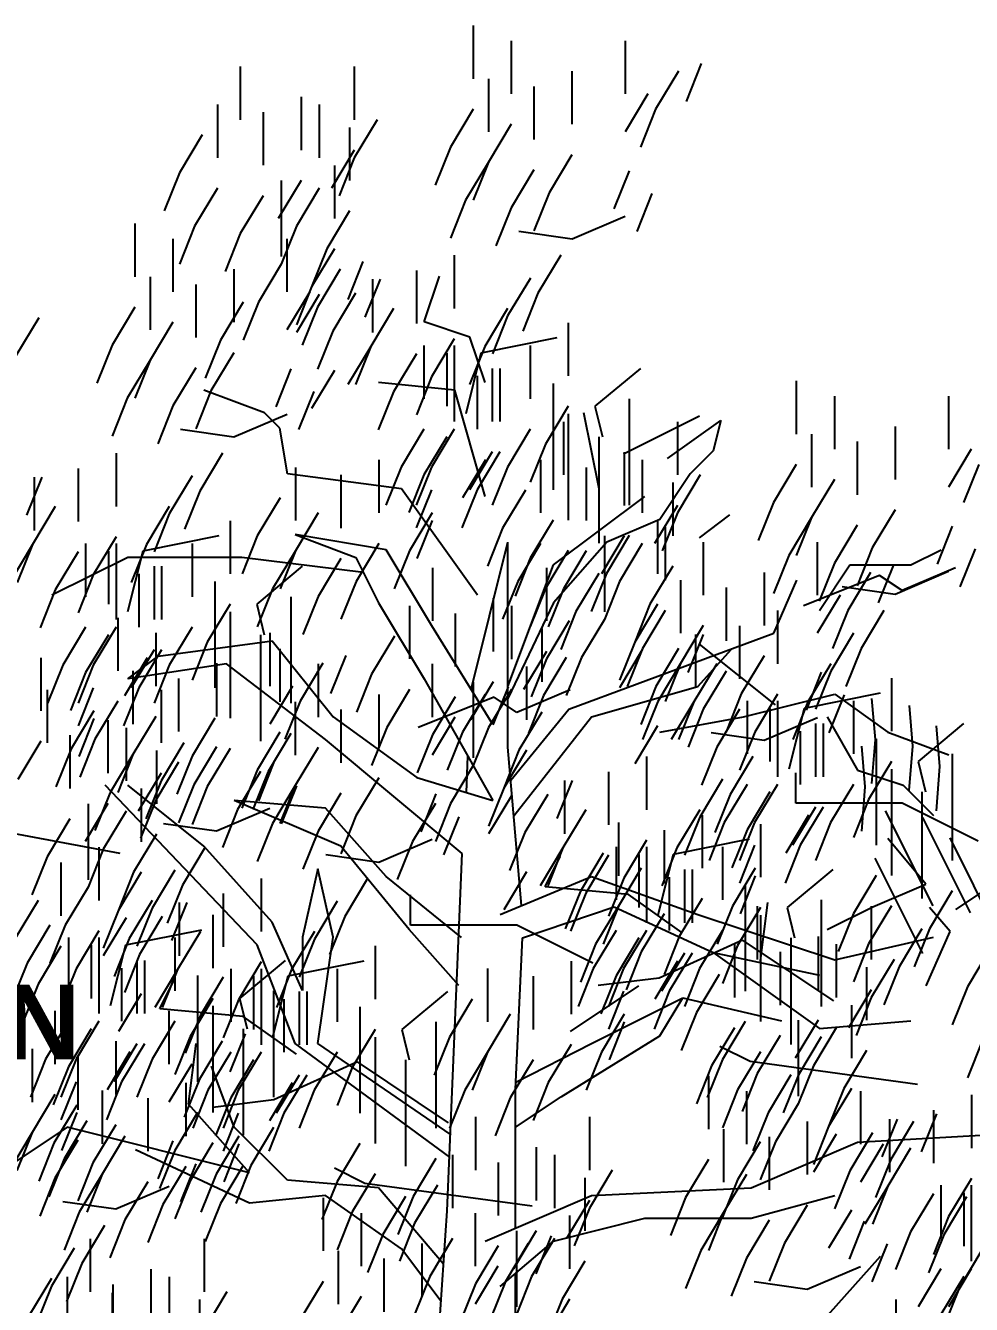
# Model space of a CAD drawing. Header units: metres. Extents: x 668617 to 675126, y 2286318 to 2293677.
# Drawn here: x 672146.291 to 672148.577, y 2287827.278 to 2287830.369 of the extents above; entities that cross this region are included whole.
import ezdxf

# ---------------------------------------------------------------- set-up
doc = ezdxf.new("R2010")
doc.units = ezdxf.units.M
doc.header["$MEASUREMENT"] = 0
doc.layers.add('DMTG_SECCIONES_VIALES', color=250, linetype='Continuous')
doc.styles.get("Standard").update_dxf_attribs({"font": 'arial.ttf'})

# ---------------------------------------------------------------- blocks, each defined once
blk = doc.blocks.new('a4')
at = {"color": 75}
for p, q in [((0.2744, 7.6196), (0.2744, 7.4911)), ((0.3662, 7.5829), (0.3662, 7.4543)), ((0.6418, 7.5829), (0.6418, 7.4543)), ((-0.2887, 7.5206), (-0.2887, 7.3921)), ((-0.0131, 7.5206), (-0.0131, 7.3921)), ((0.8255, 7.5278), (0.7888, 7.436)), ((0.3111, 7.4911), (0.3111, 7.3625)), ((0.5132, 7.5094), (0.5132, 7.3809)), ((0.7704, 7.5094), (0.7153, 7.4176)), ((0.4213, 7.4727), (0.4213, 7.3442)), ((0.6969, 7.4543), (0.6418, 7.3625)), ((-0.3439, 7.4288), (-0.3439, 7.3003)), ((-0.1417, 7.4472), (-0.1417, 7.3186)), ((-0.0978, 7.4287), (-0.0978, 7.3001)), ((-0.2336, 7.4104), (-0.2336, 7.2819)), ((0.042, 7.3921), (-0.0131, 7.3003)), ((0.2744, 7.4176), (0.2192, 7.3258)), ((0.7153, 7.4176), (0.6786, 7.3258)), ((-0.0243, 7.3736), (-0.0243, 7.2451)), ((0.3662, 7.3809), (0.3111, 7.2891)), ((-0.3806, 7.3554), (-0.4357, 7.2635)), ((0.2192, 7.3258), (0.1825, 7.234)), ((-0.0131, 7.3186), (-0.0683, 7.2268)), ((-0.0131, 7.3003), (-0.0499, 7.2085)), ((0.5132, 7.3074), (0.4581, 7.2156)), ((-0.4357, 7.2635), (-0.4725, 7.1717)), ((-0.0611, 7.2818), (-0.0611, 7.1533)), ((0.3111, 7.2891), (0.256, 7.1973)), ((0.3111, 7.2891), (0.2744, 7.1973)), ((0.4213, 7.2707), (0.3662, 7.1789)), ((0.6513, 7.2686), (0.6145, 7.1768)), ((-0.1417, 7.2452), (-0.1969, 7.1534)), ((-0.1897, 7.2451), (-0.1897, 7.1165)), ((-0.3439, 7.2268), (-0.399, 7.135)), ((-0.2336, 7.2085), (-0.2887, 7.1167)), ((-0.0978, 7.2267), (-0.1529, 7.1349)), ((0.4581, 7.2156), (0.4213, 7.1238)), ((0.7064, 7.2135), (0.6697, 7.1217)), ((-0.1897, 7.19), (-0.1897, 7.0615)), ((-0.0243, 7.1716), (-0.0794, 7.0798)), ((0.256, 7.1973), (0.2192, 7.1055)), ((0.3662, 7.1789), (0.3295, 7.0871)), ((-0.5432, 7.1411), (-0.5432, 7.0126)), ((0.6421, 7.1584), (0.5135, 7.1033)), ((-0.399, 7.135), (-0.4357, 7.0432)), ((-0.2887, 7.1167), (-0.3255, 7.0249)), ((-0.1529, 7.1349), (-0.1897, 7.0431)), ((0.5135, 7.1033), (0.3849, 7.1217)), ((-0.4513, 7.1044), (-0.4513, 6.9758)), ((-0.1757, 7.1044), (-0.1757, 6.9758)), ((-0.0794, 7.0798), (-0.1162, 6.988)), ((-0.0611, 7.0798), (-0.1162, 6.988)), ((0.008, 7.0493), (-0.0287, 6.9575)), ((0.2288, 7.0645), (0.2288, 6.936)), ((0.4861, 7.0645), (0.4309, 6.9727)), ((-0.3043, 7.0309), (-0.3043, 6.9024)), ((-0.1897, 7.0431), (-0.2448, 6.9513)), ((-0.0471, 7.0309), (-0.1022, 6.9391)), ((0.137, 7.0278), (0.137, 6.8993)), ((-0.5064, 7.0126), (-0.5064, 6.884)), ((-0.3962, 6.9942), (-0.3962, 6.8657)), ((-0.1162, 6.988), (-0.1529, 6.8962)), ((0.0492, 7.0064), (0.0124, 6.9146)), ((0.0308, 7.0064), (0.0308, 6.8778)), ((0.1562, 6.9036), (0.1929, 7.0138)), ((0.4126, 7.0095), (0.3574, 6.9177)), ((-0.1206, 6.9758), (-0.1757, 6.884)), ((-0.0978, 6.9696), (-0.1529, 6.8778)), ((-0.01, 6.9727), (-0.0651, 6.8809)), ((0.4309, 6.9727), (0.3942, 6.8809)), ((-0.5432, 6.9391), (-0.5983, 6.8473)), ((-0.2815, 6.9513), (-0.3366, 6.8595)), ((-0.2448, 6.9513), (-0.2815, 6.8595)), ((-0.1022, 6.9391), (-0.139, 6.8473)), ((0.0819, 6.936), (0.0267, 6.8442)), ((0.3574, 6.936), (0.3023, 6.8442)), ((-0.7756, 6.9136), (-0.8307, 6.8218)), ((-0.4513, 6.9024), (-0.5064, 6.8106)), ((0.2664, 6.8669), (0.1562, 6.9036)), ((0.3574, 6.9177), (0.3207, 6.8259)), ((0.5043, 6.9014), (0.5043, 6.7729)), ((-0.0651, 6.8809), (-0.1019, 6.7891)), ((0.2288, 6.8626), (0.1737, 6.7708)), ((0.3032, 6.7567), (0.2664, 6.8669)), ((0.4767, 6.8647), (0.293, 6.8279)), ((-0.5983, 6.8473), (-0.6351, 6.7555)), ((-0.3366, 6.8595), (-0.3734, 6.7677)), ((0.0267, 6.8442), (-0.0284, 6.7524)), ((0.0267, 6.8442), (-0.01, 6.7524)), ((0.1552, 6.8463), (0.1552, 6.7178)), ((0.2287, 6.8463), (0.2287, 6.7178)), ((0.3023, 6.8442), (0.2656, 6.7524)), ((0.4124, 6.8463), (0.4124, 6.7178)), ((-0.5064, 6.8106), (-0.5616, 6.7188)), ((-0.5064, 6.8106), (-0.5432, 6.7188)), ((-0.3043, 6.829), (-0.3595, 6.7371)), ((0.137, 6.8259), (0.0819, 6.7341)), ((0.2103, 6.8279), (0.2103, 6.6994)), ((0.293, 6.8279), (0.2563, 6.6811)), ((-0.3962, 6.7922), (-0.4513, 6.7004)), ((-0.1663, 6.7901), (-0.203, 6.6983)), ((-0.0611, 6.786), (-0.1162, 6.6942)), ((0.1737, 6.7708), (0.137, 6.679)), ((0.2287, 6.7912), (0.2287, 6.6627)), ((0.2838, 6.7729), (0.2838, 6.6443)), ((0.3206, 6.7912), (0.3206, 6.6627)), ((0.3389, 6.7912), (0.3389, 6.6627)), ((0.6788, 6.7912), (0.5686, 6.6994)), ((-0.2297, 6.6833), (-0.3766, 6.7384)), ((0.2297, 6.7384), (0.0459, 6.7567)), ((0.3032, 6.4813), (0.2297, 6.7384)), ((0.4675, 6.7545), (0.4675, 6.4974)), ((1.0554, 6.761), (1.0554, 6.6325)), ((-0.5616, 6.7188), (-0.5983, 6.627)), ((-0.3595, 6.7371), (-0.3962, 6.6453)), ((-0.1111, 6.735), (-0.1479, 6.6432)), ((0.0819, 6.7341), (0.0451, 6.6423)), ((0.6513, 6.7178), (0.6513, 6.4607)), ((1.1473, 6.7243), (1.1473, 6.5957)), ((1.4229, 6.7243), (1.4229, 6.5957)), ((-0.4513, 6.7004), (-0.4881, 6.6086)), ((-0.1755, 6.6799), (-0.3041, 6.6249)), ((-0.1929, 6.6466), (-0.2297, 6.6833)), ((0.5043, 6.6994), (0.4492, 6.6076)), ((0.5043, 6.6811), (0.5043, 6.424)), ((0.5787, 6.4997), (0.542, 6.6833)), ((0.5686, 6.6994), (0.587, 6.626)), ((-0.1745, 6.5364), (-0.1929, 6.6466)), ((0.4923, 6.662), (0.4923, 6.5335)), ((0.8212, 6.6756), (0.6374, 6.5838)), ((0.7441, 6.5731), (0.8727, 6.6649)), ((0.7679, 6.662), (0.7679, 6.5335)), ((0.8727, 6.6649), (0.8543, 6.5915)), ((1.2943, 6.6508), (1.2943, 6.5223)), ((-0.3041, 6.6249), (-0.4327, 6.6432)), ((0.1552, 6.6443), (0.1001, 6.5525)), ((0.2103, 6.626), (0.1552, 6.5342)), ((0.2287, 6.6443), (0.1736, 6.5525)), ((0.4124, 6.6443), (0.3573, 6.5525)), ((0.5778, 6.626), (0.5778, 6.3689)), ((1.0921, 6.6325), (1.0921, 6.5039)), ((1.2024, 6.6141), (1.2024, 6.4856)), ((-0.5887, 6.5861), (-0.5887, 6.4575)), ((-0.3315, 6.5861), (-0.3866, 6.4943)), ((0.3206, 6.5892), (0.2654, 6.4974)), ((0.3389, 6.5892), (0.2838, 6.4974)), ((0.4492, 6.6076), (0.4124, 6.5158)), ((0.6393, 6.5886), (0.6393, 6.46)), ((0.8543, 6.5915), (0.7992, 6.5364)), ((1.478, 6.5957), (1.4229, 6.5039)), ((0.0466, 6.5702), (0.0466, 6.4417)), ((0.1001, 6.5525), (0.0633, 6.4607)), ((0.1736, 6.5525), (0.1368, 6.4607)), ((0.3038, 6.5702), (0.2487, 6.4784)), ((0.3573, 6.5525), (0.3206, 6.4607)), ((0.4372, 6.5702), (0.4372, 6.4417)), ((0.6832, 6.5701), (0.6832, 6.4416)), ((1.0554, 6.559), (1.0003, 6.4672)), ((1.4964, 6.559), (1.4596, 6.4672)), ((-0.7684, 6.5279), (-0.8051, 6.4361)), ((-0.7867, 6.5279), (-0.7867, 6.3994)), ((-0.6806, 6.5493), (-0.6806, 6.4208)), ((-0.405, 6.531), (-0.4601, 6.4392)), ((0.1011, 6.4997), (-0.1745, 6.5364)), ((-0.1555, 6.5518), (-0.1555, 6.4233)), ((-0.0453, 6.5335), (-0.0453, 6.405)), ((0.1552, 6.5342), (0.1185, 6.4424)), ((0.5474, 6.5518), (0.5474, 6.4233)), ((0.7992, 6.5364), (0.7257, 6.4262)), ((0.823, 6.5335), (0.7679, 6.4417)), ((1.1473, 6.5223), (1.0921, 6.4305)), ((-0.3866, 6.4943), (-0.4233, 6.4024)), ((0.2848, 6.2426), (0.1011, 6.4997)), ((0.1736, 6.4974), (0.1368, 6.4056)), ((0.2838, 6.4974), (0.2471, 6.4056)), ((0.4005, 6.4968), (0.3453, 6.405)), ((0.7567, 6.515), (0.7567, 6.3865)), ((-0.1923, 6.4784), (-0.2474, 6.3866)), ((0.4685, 6.3161), (0.689, 6.4813)), ((0.7679, 6.46), (0.7128, 6.3682)), ((1.0003, 6.4672), (0.9635, 6.3754)), ((-0.7357, 6.4575), (-0.7908, 6.3657)), ((-0.4601, 6.4575), (-0.5152, 6.3657)), ((-0.4601, 6.4392), (-0.4968, 6.3474)), ((-0.1004, 6.4417), (-0.1555, 6.3499)), ((0.1752, 6.4417), (0.1201, 6.3499)), ((0.7679, 6.4417), (0.7312, 6.3499)), ((0.8212, 6.3818), (0.8946, 6.4369)), ((1.0921, 6.4305), (1.037, 6.3387)), ((1.0921, 6.4305), (1.0554, 6.3387)), ((1.2943, 6.4489), (1.2391, 6.3571)), ((-0.3132, 6.4229), (-0.3132, 6.2944)), ((0.1752, 6.4233), (0.1385, 6.3315)), ((0.3453, 6.405), (0.3086, 6.3132)), ((0.4675, 6.424), (0.4124, 6.3322)), ((0.7257, 6.4262), (0.5971, 6.3712)), ((0.72, 6.4232), (0.72, 6.2947)), ((0.7388, 6.4081), (0.7388, 6.2796)), ((1.2024, 6.4121), (1.1473, 6.3203)), ((1.4323, 6.41), (1.3956, 6.3182)), ((-0.6623, 6.3678), (-0.6623, 6.2393)), ((-0.5887, 6.3841), (-0.6438, 6.2923)), ((-0.5888, 6.3678), (-0.5888, 6.2393)), ((-0.3408, 6.3862), (-0.5245, 6.3494)), ((-0.4051, 6.3678), (-0.4051, 6.2393)), ((-0.2474, 6.3866), (-0.2841, 6.2948)), ((0.0466, 6.3682), (-0.0085, 6.2764)), ((0.2693, 6.0154), (0.3583, 6.3712)), ((0.3583, 5.8754), (0.3583, 6.3712)), ((0.4372, 6.3682), (0.3821, 6.2764)), ((0.5971, 6.3712), (0.4685, 6.2243)), ((0.6393, 6.3866), (0.5842, 6.2948)), ((0.5914, 6.3865), (0.5914, 6.258)), ((0.6513, 6.3873), (0.5962, 6.2955)), ((0.6832, 6.3681), (0.6281, 6.2763)), ((0.8306, 6.3714), (0.8306, 6.2428)), ((1.1062, 6.3714), (1.1062, 6.2428)), ((-0.7908, 6.3657), (-0.8459, 6.2739)), ((-0.7908, 6.3657), (-0.8276, 6.2739)), ((-0.6806, 6.3474), (-0.7357, 6.2556)), ((-0.6072, 6.3494), (-0.6072, 6.2209)), ((-0.5245, 6.3494), (-0.5613, 6.2026)), ((-0.5152, 6.3657), (-0.552, 6.2739)), ((-0.1555, 6.3499), (-0.2106, 6.2581)), ((-0.1555, 6.3499), (-0.1923, 6.2581)), ((0.1201, 6.3499), (0.0833, 6.2581)), ((0.5043, 6.3506), (0.4492, 6.2588)), ((0.5474, 6.3499), (0.4923, 6.2581)), ((1.037, 6.3387), (1.0003, 6.2469)), ((1.2391, 6.3571), (1.2024, 6.2653)), ((1.332, 6.3161), (1.4055, 6.3528)), ((1.4874, 6.3549), (1.4507, 6.2631)), ((-0.5604, 6.3344), (-0.7441, 6.2426)), ((-0.5888, 6.3127), (-0.5888, 6.1842)), ((-0.2848, 6.3344), (-0.5604, 6.3344)), ((-0.497, 6.3127), (-0.497, 6.1842)), ((-0.4786, 6.3127), (-0.4786, 6.1842)), ((0.0092, 6.2977), (-0.2848, 6.3344)), ((-0.1387, 6.3127), (-0.2489, 6.2209)), ((-0.0453, 6.3315), (-0.1004, 6.2397)), ((0.1757, 6.3091), (0.1757, 6.1806)), ((0.3583, 6.0223), (0.4685, 6.3161)), ((0.4124, 6.3322), (0.3757, 6.2404)), ((0.4513, 6.3091), (0.4513, 6.1806)), ((0.5914, 6.3314), (0.5914, 6.2029)), ((0.7567, 6.313), (0.7016, 6.2212)), ((1.1473, 6.3203), (1.1105, 6.2285)), ((1.1116, 6.2059), (1.1851, 6.3161)), ((1.1851, 6.3161), (1.332, 6.3161)), ((1.29, 6.3163), (1.2532, 6.2245)), ((1.4402, 6.3092), (1.3116, 6.2541)), ((-0.6438, 6.2923), (-0.6806, 6.2005)), ((-0.5337, 6.2944), (-0.5337, 6.1658)), ((-0.35, 6.276), (-0.35, 6.019)), ((-0.0085, 6.2764), (-0.0453, 6.1846)), ((0.3821, 6.2764), (0.3453, 6.1846)), ((0.5778, 6.2955), (0.5227, 6.2037)), ((0.5962, 6.2955), (0.5594, 6.2037)), ((0.6281, 6.2763), (0.5914, 6.1845)), ((0.7755, 6.2796), (0.7755, 6.151)), ((0.9776, 6.2979), (0.9776, 6.1694)), ((1.0013, 6.1508), (1.0564, 6.2794)), ((1.2565, 6.2909), (1.0727, 6.2174)), ((1.2348, 6.2979), (1.1797, 6.2061)), ((1.3116, 6.2541), (1.2565, 6.2909)), ((1.4231, 6.2998), (1.2945, 6.2448)), ((-0.7357, 6.2556), (-0.7724, 6.1638)), ((-0.2106, 6.2581), (-0.2474, 6.1663)), ((0.4492, 6.2588), (0.4124, 6.167)), ((0.4923, 6.2581), (0.4556, 6.1663)), ((0.8857, 6.2612), (0.8857, 6.1327)), ((1.2945, 6.2448), (1.1659, 6.2631)), ((-0.3132, 6.2209), (-0.3684, 6.1291)), ((-0.2489, 6.2209), (-0.2306, 6.1475)), ((-0.1663, 6.2393), (-0.1663, 5.9822)), ((-0.1004, 6.2397), (-0.1371, 6.1479)), ((0.1206, 6.2173), (0.1206, 6.0888)), ((0.3227, 6.2357), (0.3227, 6.1071)), ((0.4685, 6.2243), (0.3583, 5.9929)), ((0.3666, 6.2172), (0.3666, 6.0887)), ((0.7016, 6.2212), (0.6649, 6.1294)), ((0.72, 6.2212), (0.6649, 6.1294)), ((1.1613, 6.2428), (1.1062, 6.151)), ((-0.5848, 6.1886), (-0.5848, 6.0601)), ((-0.3132, 6.2026), (-0.3132, 5.9455)), ((0.2308, 6.1989), (0.2308, 6.0704)), ((0.5227, 6.2037), (0.4859, 6.1119)), ((0.5914, 6.1845), (0.5363, 6.0927)), ((0.7388, 6.2061), (0.6836, 6.1143)), ((1.0099, 6.206), (1.0099, 6.0774)), ((1.1797, 6.2061), (1.143, 6.1143)), ((1.2671, 6.206), (1.212, 6.1142)), ((-0.6623, 6.1658), (-0.7175, 6.074)), ((-0.5888, 6.1658), (-0.644, 6.074)), ((-0.4929, 6.1519), (-0.4929, 6.0234)), ((-0.4051, 6.1658), (-0.4602, 6.074)), ((-0.2173, 6.1519), (-0.2173, 6.0234)), ((0.4401, 6.1621), (0.4401, 6.0336)), ((0.5064, 6.1806), (0.4513, 6.0888)), ((0.8306, 6.1694), (0.7755, 6.0776)), ((0.918, 6.1692), (0.918, 6.0407)), ((1.1936, 6.1509), (1.1385, 6.0591)), ((-0.6072, 6.1475), (-0.6623, 6.0557)), ((-0.3684, 6.1291), (-0.4051, 6.0373)), ((-0.2398, 6.1475), (-0.2398, 5.8904)), ((0.0838, 6.1439), (0.0287, 6.0521)), ((0.6649, 6.1294), (0.6281, 6.0376)), ((0.8302, 6.1478), (0.7935, 6.056)), ((1.0049, 5.9779), (0.8212, 6.1248)), ((-0.7709, 6.0917), (-0.7709, 5.9632)), ((-0.5137, 6.0917), (-0.5688, 5.9999)), ((-0.5604, 6.0407), (-0.4869, 6.0958)), ((-0.497, 6.1108), (-0.5521, 6.019)), ((-0.4786, 6.1108), (-0.5337, 6.019)), ((-0.1926, 6.1135), (-0.1926, 5.9849)), ((-0.0336, 6.0968), (-0.0704, 6.005)), ((0.4513, 6.1071), (0.3962, 6.0153)), ((0.4513, 6.0888), (0.4145, 5.997)), ((0.4995, 6.0927), (0.4444, 6.0009)), ((0.5363, 6.0927), (0.4995, 6.0009)), ((0.6832, 6.1111), (0.6281, 6.0193)), ((0.6836, 6.1143), (0.6469, 6.0225)), ((0.771, 6.1142), (0.7159, 6.0224)), ((0.9776, 6.096), (0.9225, 6.0042)), ((1.212, 6.1142), (1.1752, 6.0224)), ((-0.7175, 6.074), (-0.7542, 5.9822)), ((-0.644, 6.074), (-0.6807, 5.9822)), ((-0.5481, 6.0601), (-0.5481, 5.9316)), ((-0.4602, 6.074), (-0.497, 5.9822)), ((-0.346, 6.0784), (-0.346, 5.9499)), ((-0.0887, 6.0784), (-0.1439, 5.9866)), ((-0.1007, 6.0767), (-0.1007, 5.9482)), ((0.1749, 6.0767), (0.1749, 5.9482)), ((0.4034, 6.0703), (0.4034, 5.9418)), ((0.7755, 6.0776), (0.7204, 5.9858)), ((0.7755, 6.0776), (0.7388, 5.9858)), ((0.8629, 6.0774), (0.8078, 5.9856)), ((0.8857, 6.0592), (0.8306, 5.9674)), ((1.1385, 6.0774), (1.0834, 5.9856)), ((1.1385, 6.0591), (1.1018, 5.9673)), ((-0.6623, 6.0557), (-0.6991, 5.9639)), ((-0.4378, 6.0417), (-0.4378, 5.9132)), ((0.0287, 6.0521), (-0.008, 5.9603)), ((0.3227, 6.0337), (0.2675, 5.9419)), ((0.2747, 6.0336), (0.2747, 5.905)), ((1.1157, 6.0571), (1.0789, 5.9653)), ((1.2853, 6.0428), (1.2853, 5.9143)), ((-0.7557, 6.0145), (-0.7557, 5.886)), ((-0.644, 6.019), (-0.6807, 5.9272)), ((-0.5337, 6.019), (-0.5705, 5.9272)), ((-0.4801, 6.0145), (-0.4801, 5.886)), ((-0.1622, 6.0234), (-0.2173, 5.9316)), ((0.0462, 6.0033), (0.0462, 5.8748)), ((0.1206, 6.0153), (0.0654, 5.9235)), ((0.3251, 5.9962), (0.1414, 5.9228)), ((0.2308, 5.997), (0.1757, 5.9052)), ((0.3035, 6.0033), (0.2483, 5.9115)), ((0.3666, 6.0152), (0.3115, 5.9234)), ((0.3586, 6.0217), (0.3218, 5.9299)), ((0.3802, 5.9595), (0.3251, 5.9962)), ((0.5088, 6.0146), (0.3802, 5.9595)), ((0.4444, 6.0009), (0.4077, 5.9091)), ((0.7159, 6.0224), (0.6792, 5.9306)), ((0.9225, 6.0042), (0.8857, 5.9124)), ((0.9278, 5.9489), (1.1483, 6.0039)), ((1.0099, 6.004), (0.9548, 5.9122)), ((1.2578, 6.0061), (1.0741, 5.9694)), ((1.1708, 6.002), (1.1341, 5.9102)), ((1.1483, 6.0039), (1.2769, 5.9121)), ((-0.5848, 5.9866), (-0.6399, 5.8948)), ((-0.1439, 5.9866), (-0.1806, 5.8948)), ((-0.1559, 5.9849), (-0.1559, 5.8564)), ((-0.0456, 5.9666), (-0.0456, 5.8381)), ((0.2747, 5.9785), (0.2747, 5.85)), ((0.7204, 5.9858), (0.6836, 5.894)), ((0.8078, 5.9856), (0.7527, 5.8938)), ((0.8078, 5.9856), (0.771, 5.8938)), ((0.8306, 5.9674), (0.7939, 5.8756)), ((0.918, 5.9673), (0.8629, 5.8755)), ((0.9363, 5.9877), (0.9363, 5.8592)), ((0.9914, 5.9694), (0.9914, 5.8408)), ((1.0098, 5.9877), (1.0098, 5.8592)), ((1.0741, 5.9694), (1.0373, 5.8225)), ((1.0834, 5.9856), (1.0466, 5.8938)), ((1.1935, 5.9877), (1.1935, 5.8592)), ((1.2464, 5.8945), (1.2382, 5.993)), ((1.3367, 5.878), (1.3286, 5.9766)), ((-0.6423, 5.9632), (-0.6975, 5.8714)), ((-0.6423, 5.9448), (-0.6791, 5.853)), ((-0.6087, 5.941), (-0.6087, 5.8125)), ((-0.4929, 5.9499), (-0.5481, 5.8581)), ((-0.35, 5.9455), (-0.4051, 5.8537)), ((0.23, 5.9482), (0.1749, 5.8564)), ((0.4401, 5.9601), (0.385, 5.8683)), ((0.7257, 5.9121), (0.9278, 5.9489)), ((1.1065, 5.9469), (0.9779, 5.8919)), ((1.1299, 5.9489), (1.2034, 5.8203)), ((-0.7006, 5.9043), (-0.7006, 5.7758)), ((-0.5648, 5.9226), (-0.5648, 5.794)), ((-0.1926, 5.9115), (-0.2477, 5.8197)), ((-0.1663, 5.9088), (-0.2214, 5.817)), ((0.0654, 5.9235), (0.0287, 5.8317)), ((0.1757, 5.9052), (0.1389, 5.8134)), ((0.2483, 5.9115), (0.2116, 5.8197)), ((0.3115, 5.9234), (0.2747, 5.8316)), ((0.72, 5.9275), (0.6649, 5.8357)), ((0.9779, 5.8919), (0.8493, 5.9102)), ((0.9548, 5.9122), (0.918, 5.8204)), ((1.0098, 5.9326), (1.0098, 5.8041)), ((1.0649, 5.9143), (1.0649, 5.7857)), ((1.1016, 5.9326), (1.1016, 5.8041)), ((1.12, 5.9326), (1.12, 5.8041)), ((1.2769, 5.9121), (1.4239, 5.8571)), ((1.4599, 5.9326), (1.3497, 5.8408)), ((1.4024, 5.8288), (1.3943, 5.9273)), ((-0.7709, 5.8898), (-0.8261, 5.7979)), ((-0.6399, 5.8948), (-0.6767, 5.803)), ((-0.425, 5.886), (-0.4801, 5.7942)), ((-0.346, 5.8765), (-0.4011, 5.7847)), ((-0.1007, 5.8748), (-0.1559, 5.783)), ((0.8629, 5.8755), (0.8262, 5.7837)), ((1.2217, 5.7795), (1.2135, 5.878)), ((1.2381, 5.7877), (1.2464, 5.8945)), ((1.2486, 5.8959), (1.2486, 5.6389)), ((1.3285, 5.7713), (1.3367, 5.878)), ((-0.6975, 5.8714), (-0.7342, 5.7796)), ((-0.5481, 5.8581), (-0.6032, 5.7663)), ((-0.5481, 5.8581), (-0.5848, 5.7663)), ((-0.4913, 5.8675), (-0.4913, 5.7389)), ((-0.4051, 5.8537), (-0.4419, 5.7619)), ((-0.3132, 5.8721), (-0.3684, 5.7803)), ((0.2585, 5.7658), (0.2614, 5.8537)), ((0.385, 5.8683), (0.3482, 5.7765)), ((0.4034, 5.8683), (0.3482, 5.7765)), ((0.6933, 5.8531), (0.6933, 5.7245)), ((0.9505, 5.8531), (0.8954, 5.7613)), ((1.4323, 5.8592), (1.4323, 5.6021)), ((-0.4801, 5.8125), (-0.5352, 5.7207)), ((-0.4378, 5.8397), (-0.4929, 5.7479)), ((-0.2398, 5.817), (-0.2949, 5.7252)), ((-0.2477, 5.8197), (-0.2845, 5.7279)), ((-0.2214, 5.817), (-0.2581, 5.7252)), ((-0.2079, 5.8376), (-0.2446, 5.7458)), ((0.2747, 5.8316), (0.2196, 5.7398)), ((0.6014, 5.8163), (0.6014, 5.6878)), ((1.0544, 5.74), (1.0544, 5.8135)), ((1.2034, 5.8203), (1.3137, 5.7836)), ((1.2853, 5.8408), (1.2302, 5.749)), ((1.2853, 5.8225), (1.2853, 5.5654)), ((1.3497, 5.8408), (1.368, 5.7674)), ((1.3942, 5.722), (1.4024, 5.8288)), ((-0.4801, 5.7942), (-0.5168, 5.7024)), ((-0.4011, 5.7847), (-0.4378, 5.6929)), ((-0.3684, 5.7803), (-0.4051, 5.6885)), ((-0.1559, 5.783), (-0.211, 5.6912)), ((-0.1559, 5.783), (-0.1926, 5.6912)), ((-0.1528, 5.7825), (-0.1895, 5.6907)), ((0.0462, 5.8013), (-0.0089, 5.7095)), ((0.5136, 5.7949), (0.4768, 5.7031)), ((0.4952, 5.7949), (0.4952, 5.6664)), ((0.877, 5.798), (0.8219, 5.7062)), ((0.9363, 5.7857), (0.8811, 5.6939)), ((1.0098, 5.7857), (0.9546, 5.6939)), ((1.1935, 5.7857), (1.1384, 5.6939)), ((1.3137, 5.7836), (1.3872, 5.7102)), ((-0.6032, 5.7663), (-0.6399, 5.6745)), ((-0.528, 5.7757), (-0.528, 5.6471)), ((-0.0456, 5.7646), (-0.1007, 5.6728)), ((0.1843, 5.7625), (0.1476, 5.6707)), ((0.3482, 5.7765), (0.3115, 5.6847)), ((0.3666, 5.7582), (0.3115, 5.6664)), ((0.4544, 5.7613), (0.3993, 5.6695)), ((0.8954, 5.7613), (0.8586, 5.6695)), ((0.9914, 5.7674), (0.9363, 5.6756)), ((1.2302, 5.749), (1.1935, 5.6572)), ((1.2134, 5.6727), (1.2217, 5.7795)), ((1.3588, 5.7674), (1.3588, 5.5103)), ((-0.6087, 5.7391), (-0.6638, 5.6473)), ((-0.6566, 5.7389), (-0.6566, 5.6104)), ((-0.5648, 5.7206), (-0.6199, 5.6288)), ((-0.4929, 5.7479), (-0.5297, 5.6561)), ((-0.2171, 5.7275), (-0.3457, 5.6724)), ((-0.2949, 5.7252), (-0.3316, 5.6334)), ((-0.0827, 5.7285), (-0.3032, 5.7469)), ((-0.0459, 5.6367), (-0.3032, 5.7469)), ((0.0643, 5.5633), (-0.0827, 5.7285)), ((0.1829, 5.7398), (0.1278, 5.648)), ((0.2196, 5.7398), (0.1829, 5.648)), ((0.5463, 5.7245), (0.4911, 5.6327)), ((0.8219, 5.7245), (0.7667, 5.6327)), ((1.1016, 5.7307), (1.0465, 5.6389)), ((1.3116, 5.74), (1.0544, 5.74)), ((1.12, 5.7307), (1.0649, 5.6389)), ((1.3858, 5.4921), (1.2709, 5.722)), ((1.4953, 5.6482), (1.3116, 5.74)), ((-0.7006, 5.7024), (-0.7557, 5.6106)), ((-0.3457, 5.6724), (-0.4743, 5.6907)), ((-0.211, 5.6912), (-0.2477, 5.5994)), ((-0.0089, 5.7095), (-0.0456, 5.6177)), ((0.2394, 5.7074), (0.2027, 5.6156)), ((0.6255, 5.6933), (0.6255, 5.5647)), ((0.8219, 5.7062), (0.7851, 5.6144)), ((0.8276, 5.7116), (0.8276, 5.5831)), ((0.8811, 5.6939), (0.8444, 5.6021)), ((0.9546, 5.6939), (0.9179, 5.6021)), ((0.9687, 5.6899), (0.9687, 5.5614)), ((1.0849, 5.7116), (1.0297, 5.6198)), ((1.1384, 5.6939), (1.1016, 5.6021)), ((1.4762, 5.4756), (1.3613, 5.7056)), ((-0.5787, 5.6184), (-0.8727, 5.6735)), ((-0.6566, 5.6839), (-0.6566, 5.5553)), ((-0.4913, 5.6655), (-0.5464, 5.5737)), ((-0.1007, 5.6728), (-0.1375, 5.581)), ((0.3993, 5.6695), (0.3625, 5.5777)), ((0.7358, 5.6749), (0.7358, 5.5464)), ((0.9363, 5.6756), (0.8995, 5.5838)), ((1.5419, 5.4264), (1.427, 5.6563)), ((-0.6199, 5.6288), (-0.6566, 5.537)), ((-0.6303, 5.6336), (-0.6303, 5.505)), ((-0.3731, 5.6336), (-0.4282, 5.5418)), ((0.1194, 5.4348), (-0.0459, 5.6367)), ((0.1751, 5.6523), (0.0465, 5.5972)), ((0.1278, 5.648), (0.091, 5.5562)), ((0.4911, 5.6327), (0.436, 5.5409)), ((0.4911, 5.6327), (0.4544, 5.5409)), ((0.6196, 5.6348), (0.6196, 5.5063)), ((0.6933, 5.6511), (0.6381, 5.5593)), ((0.6931, 5.6348), (0.6931, 5.5063)), ((0.7667, 5.6327), (0.73, 5.5409)), ((0.9411, 5.6532), (0.7574, 5.6165)), ((0.8768, 5.6348), (0.8768, 5.5063)), ((0.9546, 5.6389), (0.9179, 5.5471)), ((1.0649, 5.6389), (1.0281, 5.5471)), ((1.3688, 5.5449), (1.2769, 5.6551)), ((-0.7557, 5.6106), (-0.7924, 5.5187)), ((-0.7222, 5.5969), (-0.7222, 5.4683)), ((0.0465, 5.5972), (-0.0821, 5.6156)), ((0.448, 5.5381), (0.4848, 5.6115)), ((0.5888, 5.6198), (0.5337, 5.528)), ((0.6014, 5.6144), (0.5463, 5.5226)), ((0.6747, 5.6165), (0.6747, 5.4879)), ((0.7574, 5.6165), (0.7207, 5.4696)), ((1.3611, 5.3771), (1.2462, 5.607)), ((-0.5464, 5.5737), (-0.5831, 5.4819)), ((-0.528, 5.5737), (-0.5831, 5.4819)), ((-0.4466, 5.5785), (-0.5017, 5.4867)), ((0.2461, 5.4155), (0.0643, 5.5633)), ((0.4034, 5.5746), (0.3482, 5.4828)), ((0.6807, 5.5831), (0.6255, 5.4913)), ((0.6931, 5.5797), (0.6931, 5.4512)), ((0.785, 5.5797), (0.785, 5.4512)), ((0.8034, 5.5797), (0.8034, 5.4512)), ((0.9563, 5.5831), (0.9011, 5.4913)), ((0.9563, 5.5647), (0.9195, 5.4729)), ((1.1433, 5.5797), (1.033, 5.4879)), ((1.2486, 5.5654), (1.1935, 5.4736)), ((1.6055, 5.5932), (1.4402, 5.483)), ((-0.6566, 5.537), (-0.7117, 5.4452)), ((-0.4282, 5.5418), (-0.465, 5.45)), ((-0.2381, 5.5584), (-0.2381, 5.4299)), ((0.0191, 5.5584), (-0.036, 5.4666)), ((0.6501, 5.5197), (0.448, 5.5381)), ((0.6381, 5.5593), (0.6014, 5.4675)), ((0.7482, 5.5614), (0.7482, 5.4328)), ((0.932, 5.543), (0.932, 5.286)), ((1.2402, 5.4898), (1.3688, 5.5449)), ((-0.7773, 5.505), (-0.8324, 5.4132)), ((-0.5017, 5.505), (-0.5568, 5.4132)), ((-0.33, 5.5217), (-0.33, 5.3932)), ((-0.0544, 5.5034), (-0.1095, 5.4116)), ((0.123, 5.4454), (0.123, 5.5189)), ((0.5337, 5.528), (0.4969, 5.4362)), ((0.5463, 5.5226), (0.5095, 5.4308)), ((0.7788, 5.4279), (0.6501, 5.5197)), ((0.8276, 5.5097), (0.7725, 5.4179)), ((1.1157, 5.5063), (1.1157, 5.2492)), ((1.4323, 5.5287), (1.3772, 5.4369)), ((-0.5831, 5.4819), (-0.6199, 5.3901)), ((-0.5017, 5.4867), (-0.5385, 5.3949)), ((-0.4178, 5.5003), (-0.4545, 5.4085)), ((-0.4361, 5.5003), (-0.4361, 5.3717)), ((0.6255, 5.4913), (0.5704, 5.3995)), ((0.6255, 5.4913), (0.5888, 5.3995)), ((0.7358, 5.4729), (0.6807, 5.3811)), ((0.9011, 5.4913), (0.8644, 5.3995)), ((0.9687, 5.4879), (0.9136, 5.3961)), ((0.9609, 5.4912), (0.9609, 5.3627)), ((0.9681, 5.3536), (0.9865, 5.5005)), ((1.033, 5.4879), (1.0514, 5.4145)), ((1.1299, 5.4348), (1.2402, 5.4898)), ((1.1935, 5.4736), (1.1567, 5.3818)), ((1.2853, 5.492), (1.2302, 5.4002)), ((1.2365, 5.4912), (1.2365, 5.3627)), ((1.4269, 5.4305), (1.3776, 5.488)), ((-0.7485, 5.4452), (-0.8036, 5.3534)), ((-0.7117, 5.4452), (-0.7485, 5.3534)), ((-0.5648, 5.4635), (-0.6199, 5.3717)), ((-0.477, 5.4666), (-0.5321, 5.3748)), ((-0.3549, 5.4704), (-0.3549, 5.3419)), ((-0.036, 5.4666), (-0.0728, 5.3748)), ((0.3802, 5.4454), (0.123, 5.4454)), ((0.5639, 5.3536), (0.3802, 5.4454)), ((0.9687, 5.4696), (0.9687, 5.2125)), ((-0.7039, 5.4153), (-0.7039, 5.2868)), ((-0.6303, 5.4316), (-0.6854, 5.3398)), ((-0.6305, 5.4153), (-0.6305, 5.2868)), ((-0.5568, 5.4132), (-0.5936, 5.3214)), ((-0.3824, 5.4337), (-0.5661, 5.397)), ((-0.4467, 5.4153), (-0.4467, 5.2868)), ((-0.3851, 5.4299), (-0.4402, 5.3381)), ((-0.1095, 5.4299), (-0.1646, 5.3381)), ((-0.1095, 5.4116), (-0.1463, 5.3197)), ((0.2399, 5.2993), (0.1194, 5.4348)), ((0.6196, 5.4328), (0.5645, 5.341)), ((0.6747, 5.4145), (0.6196, 5.3227)), ((0.6931, 5.4328), (0.638, 5.341)), ((0.9257, 5.4096), (0.7236, 5.3177)), ((0.7725, 5.4179), (0.7358, 5.3261)), ((0.8768, 5.4328), (0.8217, 5.341)), ((1.1462, 5.2627), (0.9257, 5.4096)), ((1.0422, 5.4145), (1.0422, 5.1574)), ((1.1079, 5.4178), (1.1079, 5.2892)), ((1.1483, 5.3613), (1.3872, 5.4164)), ((1.3588, 5.4369), (1.3037, 5.3451)), ((1.3772, 5.4369), (1.3405, 5.3451)), ((1.3693, 5.2991), (1.4269, 5.4305)), ((-0.7222, 5.3949), (-0.7773, 5.3031)), ((-0.6488, 5.397), (-0.6488, 5.2684)), ((-0.5661, 5.397), (-0.6029, 5.2501)), ((0.0373, 5.3953), (0.0373, 5.2667)), ((0.5704, 5.3995), (0.5337, 5.3077)), ((0.6807, 5.3811), (0.6439, 5.2893)), ((0.8543, 5.3797), (1.1116, 5.3246)), ((0.9136, 5.3961), (0.8768, 5.3043)), ((0.9058, 5.3994), (0.9058, 5.2709)), ((1.0161, 5.3811), (1.0161, 5.2525)), ((1.1519, 5.3993), (1.1519, 5.2708)), ((1.2302, 5.4002), (1.1935, 5.3084)), ((1.524, 5.3882), (1.4689, 5.2964)), ((-0.8036, 5.3534), (-0.8404, 5.2616)), ((-0.6305, 5.3602), (-0.6305, 5.2317)), ((-0.5321, 5.3748), (-0.5688, 5.283)), ((-0.5386, 5.3602), (-0.5386, 5.2317)), ((-0.5202, 5.3602), (-0.5202, 5.2317)), ((-0.2381, 5.3565), (-0.2932, 5.2647)), ((-0.1803, 5.3602), (-0.2906, 5.2684)), ((0.0098, 5.3585), (-0.1739, 5.3218)), ((0.511, 5.3587), (0.511, 5.2302)), ((0.7682, 5.3587), (0.7131, 5.2669)), ((0.785, 5.3778), (0.7299, 5.286)), ((0.8034, 5.3778), (0.7482, 5.286)), ((1.2917, 5.3627), (1.2365, 5.2709)), ((-0.6854, 5.3398), (-0.7222, 5.248)), ((-0.5753, 5.3419), (-0.5753, 5.2134)), ((-0.4402, 5.3381), (-0.4953, 5.2463)), ((-0.4833, 5.2435), (-0.4466, 5.3169)), ((-0.4402, 5.3381), (-0.477, 5.2463)), ((-0.3916, 5.3235), (-0.3916, 5.0665)), ((-0.33, 5.3197), (-0.3851, 5.2279)), ((-0.3117, 5.3402), (-0.3117, 5.2117)), ((-0.2566, 5.3218), (-0.2566, 5.1933)), ((-0.2383, 5.3402), (-0.2383, 5.2117)), ((-0.1739, 5.3218), (-0.2107, 5.1749)), ((-0.1646, 5.3381), (-0.2014, 5.2463)), ((-0.0545, 5.3402), (-0.0545, 5.2117)), ((0.3089, 5.3404), (0.3089, 5.2118)), ((0.4191, 5.322), (0.4191, 5.1935)), ((0.5645, 5.341), (0.5278, 5.2492)), ((0.7236, 5.3177), (0.5767, 5.2994)), ((0.6196, 5.3227), (0.5829, 5.2309)), ((0.638, 5.341), (0.6012, 5.2492)), ((0.8217, 5.341), (0.785, 5.2492)), ((0.8691, 5.326), (0.814, 5.2342)), ((1.2254, 5.3442), (1.2254, 5.2157)), ((1.3037, 5.3451), (1.267, 5.2533)), ((-0.7773, 5.3031), (-0.814, 5.2113)), ((-0.2383, 5.2851), (-0.2383, 5.1566)), ((-0.2079, 5.2868), (-0.2079, 5.0298)), ((-0.1464, 5.2851), (-0.1464, 5.1566)), ((-0.128, 5.2851), (-0.128, 5.1566)), ((0.2119, 5.2851), (0.1016, 5.1933)), ((0.6742, 5.2985), (0.5088, 5.1884)), ((0.638, 5.286), (0.6012, 5.1942)), ((0.7482, 5.286), (0.7115, 5.1942)), ((1.2365, 5.2892), (1.1814, 5.1974)), ((1.4689, 5.2964), (1.4322, 5.2046)), ((-0.528, 5.2799), (-0.5831, 5.1881)), ((-0.3549, 5.2684), (-0.41, 5.1766)), ((-0.2932, 5.2647), (-0.33, 5.1729)), ((-0.2906, 5.2684), (-0.2722, 5.195)), ((-0.1831, 5.2667), (-0.1831, 5.1382)), ((0.2722, 5.2669), (0.217, 5.1751)), ((1.2365, 5.2709), (1.1998, 5.1791)), ((-0.7365, 5.2382), (-0.7365, 5.1097)), ((-0.2812, 5.2251), (-0.4833, 5.2435)), ((-0.4609, 5.2382), (-0.4609, 5.1097)), ((-0.3851, 5.2279), (-0.4218, 5.1361)), ((-0.3549, 5.2501), (-0.3549, 4.993)), ((-0.1526, 5.1333), (-0.2812, 5.2251)), ((0.0006, 5.2484), (0.0006, 4.9913)), ((0.364, 5.2302), (0.3089, 5.1384)), ((0.6396, 5.2302), (0.5845, 5.1384)), ((0.814, 5.2342), (0.7772, 5.1424)), ((1.1886, 5.2524), (1.1886, 5.1239)), ((-0.7039, 5.2134), (-0.7591, 5.1216)), ((-0.6488, 5.195), (-0.7039, 5.1032)), ((-0.6305, 5.2134), (-0.6856, 5.1216)), ((-0.4467, 5.2134), (-0.5018, 5.1216)), ((-0.2814, 5.195), (-0.2814, 4.9379)), ((0.0373, 5.1933), (-0.0178, 5.1015)), ((0.1016, 5.1933), (0.12, 5.1199)), ((0.1843, 5.2117), (0.1843, 4.9546)), ((0.6396, 5.2118), (0.6029, 5.12)), ((0.9058, 5.1974), (0.8507, 5.1056)), ((0.932, 5.2125), (0.8768, 5.1207)), ((1.1079, 5.2158), (1.0528, 5.124)), ((1.06, 5.2157), (1.06, 5.0872)), ((1.1519, 5.1973), (1.0968, 5.1055)), ((1.1116, 5.1961), (1.332, 5.2144)), ((-0.5895, 5.1648), (-0.5895, 5.0363)), ((-0.41, 5.1766), (-0.4467, 5.0848)), ((-0.3323, 5.1648), (-0.3874, 5.073)), ((-0.2771, 5.1831), (-0.3139, 5.0913)), ((0.0373, 5.1749), (0.0373, 4.9179)), ((0.217, 5.1751), (0.1803, 5.0833)), ((1.0161, 5.1791), (0.9609, 5.0873)), ((1.1157, 5.1758), (1.0606, 5.084)), ((1.5057, 5.1679), (1.4689, 5.0761)), ((-0.7916, 5.1464), (-0.7916, 5.0179)), ((-0.5553, 5.1392), (-0.6105, 5.0474)), ((-0.5386, 5.1583), (-0.5937, 5.0665)), ((-0.5202, 5.1583), (-0.5753, 5.0665)), ((-0.4134, 5.0125), (-0.395, 5.1594)), ((-0.3117, 5.1382), (-0.3669, 5.0464)), ((-0.2383, 5.1382), (-0.2934, 5.0464)), ((-0.0545, 5.1382), (-0.1096, 5.0464)), ((0.3089, 5.1384), (0.2538, 5.0466)), ((0.3089, 5.1384), (0.2722, 5.0466)), ((0.511, 5.1568), (0.4559, 5.065)), ((0.5845, 5.1384), (0.5478, 5.0466)), ((0.9441, 5.1158), (0.8706, 5.1525)), ((0.9687, 5.1391), (0.9136, 5.0473)), ((1.06, 5.1606), (1.06, 5.0321)), ((1.2254, 5.1422), (1.1703, 5.0504)), ((-0.7591, 5.1216), (-0.7958, 5.0298)), ((-0.7039, 5.1032), (-0.7407, 5.0114)), ((-0.6856, 5.1216), (-0.7223, 5.0298)), ((-0.6813, 5.1281), (-0.6813, 4.9995)), ((-0.5018, 5.1216), (-0.5386, 5.0298)), ((-0.4057, 5.1097), (-0.4609, 5.0179)), ((-0.2566, 5.1199), (-0.3117, 5.0281)), ((-0.0056, 5.1149), (-0.2077, 5.0231)), ((-0.0178, 5.1015), (-0.0545, 5.0097)), ((0.2148, 4.968), (-0.0056, 5.1149)), ((0.1108, 5.1199), (0.1108, 4.8628)), ((0.4191, 5.12), (0.364, 5.0282)), ((0.8507, 5.1056), (0.814, 5.0138)), ((0.8768, 5.1207), (0.8401, 5.0289)), ((1.3483, 5.0607), (0.9441, 5.1158)), ((1.0968, 5.1055), (1.06, 5.0137)), ((-0.3874, 5.073), (-0.4241, 4.9812)), ((-0.1464, 5.0831), (-0.2015, 4.9913)), ((-0.128, 5.0831), (-0.1831, 4.9913)), ((0.8429, 5.0812), (0.8429, 4.9527)), ((0.9609, 5.0873), (0.9242, 4.9955)), ((1.0422, 5.084), (0.9871, 4.9922)), ((1.0606, 5.084), (1.0238, 4.9922)), ((-0.6856, 5.0665), (-0.7223, 4.9747)), ((-0.6225, 5.0457), (-0.6225, 4.9172)), ((-0.5753, 5.0665), (-0.6121, 4.9747)), ((-0.4204, 5.0641), (-0.4204, 4.9356)), ((-0.3669, 5.0464), (-0.4036, 4.9546)), ((-0.2934, 5.0464), (-0.3301, 4.9546)), ((-0.1631, 5.0641), (-0.2183, 4.9723)), ((-0.1096, 5.0464), (-0.1464, 4.9546)), ((0.2538, 5.0466), (0.217, 4.9548)), ((0.4559, 5.065), (0.4191, 4.9732)), ((0.9136, 5.0473), (0.8768, 4.9555)), ((0.9348, 5.0445), (0.9348, 4.9159)), ((1.1703, 5.0504), (1.1335, 4.9586)), ((1.1886, 5.0504), (1.1335, 4.9586)), ((1.2104, 5.0445), (1.2104, 4.9159)), ((-0.7365, 5.0363), (-0.7916, 4.9445)), ((-0.684, 5.0107), (-0.7391, 4.9189)), ((-0.5122, 5.0274), (-0.5122, 4.8989)), ((-0.2077, 5.0231), (-0.3547, 5.0048)), ((-0.3117, 5.0281), (-0.3485, 4.9363)), ((0.364, 5.0282), (0.3273, 4.9364)), ((1.06, 5.0137), (1.0049, 4.9219)), ((1.4785, 5.0352), (1.4785, 4.9066)), ((-0.684, 4.9924), (-0.7207, 4.9005)), ((-0.3916, 4.993), (-0.4467, 4.9012)), ((-0.2934, 4.9913), (-0.3301, 4.8995)), ((-0.1831, 4.9913), (-0.2199, 4.8995)), ((0.2798, 4.9822), (0.2798, 4.8537)), ((0.5554, 4.9822), (0.5554, 4.8537)), ((0.9871, 4.9922), (0.9503, 4.9004)), ((1.2989, 4.977), (1.2621, 4.8852)), ((1.2805, 4.977), (1.2805, 4.8485)), ((1.3941, 4.9894), (1.3573, 4.8976)), ((1.3867, 4.9984), (1.3867, 4.8699)), ((-0.7074, 4.9574), (-0.8727, 4.8472)), ((-0.6592, 4.9723), (-0.7143, 4.8805)), ((-0.5895, 4.9628), (-0.6446, 4.871)), ((-0.2079, 4.9563), (-0.263, 4.8645)), ((0.8797, 4.9527), (0.8797, 4.8241)), ((1.0818, 4.971), (1.0818, 4.8425)), ((1.1335, 4.9586), (1.0968, 4.8668)), ((1.339, 4.971), (1.2839, 4.8792)), ((-0.7916, 4.9445), (-0.8467, 4.8527)), ((-0.7916, 4.9445), (-0.8283, 4.8527)), ((-0.7391, 4.9189), (-0.7758, 4.8271)), ((-0.6813, 4.9261), (-0.7365, 4.8343)), ((-0.5673, 4.9356), (-0.6225, 4.8438)), ((-0.4514, 4.924), (-0.4881, 4.8322)), ((-0.3549, 4.9196), (-0.41, 4.8278)), ((-0.2918, 4.9356), (-0.3469, 4.8438)), ((-0.2918, 4.9172), (-0.3285, 4.8254)), ((0.0006, 4.9179), (-0.0545, 4.8261)), ((0.9682, 4.9219), (0.913, 4.8301)), ((1.0049, 4.9219), (0.9682, 4.8301)), ((0.9899, 4.9343), (0.9899, 4.8058)), ((1.1519, 4.9403), (1.0968, 4.8485)), ((1.2397, 4.9434), (1.1846, 4.8516)), ((1.2655, 4.9159), (1.2104, 4.8241)), ((-0.4467, 4.9012), (-0.4835, 4.8094)), ((0.2247, 4.8904), (0.2247, 4.7619)), ((0.4268, 4.9088), (0.4268, 4.7802)), ((0.4708, 4.8903), (0.4708, 4.7618)), ((1.3315, 4.9066), (1.2764, 4.8148)), ((-0.7143, 4.8805), (-0.7511, 4.7887)), ((-0.6446, 4.871), (-0.6813, 4.7792)), ((-0.4204, 4.8621), (-0.4755, 4.7703)), ((-0.3963, 4.8689), (-0.433, 4.7771)), ((-0.2814, 4.8645), (-0.3365, 4.7727)), ((-0.263, 4.8645), (-0.2997, 4.7727)), ((0.0127, 4.8212), (-0.0607, 4.8579)), ((0.1843, 4.8812), (0.1292, 4.7894)), ((0.3349, 4.872), (0.3349, 4.7435)), ((0.6105, 4.8537), (0.5554, 4.7619)), ((0.8429, 4.8792), (0.7878, 4.7874)), ((1.2839, 4.8792), (1.2471, 4.7874)), ((-0.7365, 4.8343), (-0.7732, 4.7425)), ((-0.6225, 4.8438), (-0.6776, 4.752)), ((-0.6225, 4.8438), (-0.6592, 4.752)), ((-0.5122, 4.8254), (-0.5673, 4.7336)), ((-0.41, 4.8278), (-0.4467, 4.736)), ((-0.3469, 4.8438), (-0.3836, 4.752)), ((-0.0545, 4.8261), (-0.0913, 4.7343)), ((0.0373, 4.8444), (-0.0178, 4.7526)), ((0.5442, 4.8352), (0.5442, 4.7067)), ((0.913, 4.8301), (0.8763, 4.7383)), ((0.9348, 4.8425), (0.8797, 4.7507)), ((1.1846, 4.8516), (1.1478, 4.7598)), ((1.4785, 4.8332), (1.4234, 4.7414)), ((-0.4606, 4.8138), (-0.5892, 4.7587)), ((0.417, 4.7661), (0.0127, 4.8212)), ((0.188, 4.817), (0.1328, 4.7252)), ((1.2764, 4.8148), (1.2213, 4.723)), ((1.2764, 4.8148), (1.2397, 4.723)), ((1.3867, 4.7965), (1.3315, 4.7047)), ((1.4049, 4.8169), (1.4049, 4.6884)), ((1.46, 4.7986), (1.46, 4.67)), ((1.4784, 4.8169), (1.4784, 4.6884)), ((-0.5892, 4.7587), (-0.7178, 4.7771)), ((-0.4755, 4.7703), (-0.5122, 4.6785)), ((-0.3365, 4.7727), (-0.3732, 4.6809)), ((-0.0885, 4.7866), (-0.0885, 4.658)), ((0.1108, 4.7894), (0.0557, 4.6976)), ((0.1292, 4.7894), (0.0925, 4.6976)), ((0.5554, 4.7802), (0.5003, 4.6884)), ((0.5554, 4.7619), (0.5187, 4.6701)), ((0.7878, 4.7874), (0.751, 4.6956)), ((1.0818, 4.7691), (1.0266, 4.6773)), ((1.467, 4.7888), (1.4119, 4.697)), ((1.4784, 4.7618), (1.4784, 4.6333)), ((-0.6776, 4.752), (-0.7143, 4.6602)), ((-0.5673, 4.7336), (-0.6041, 4.6418)), ((-0.0178, 4.7526), (-0.0545, 4.6608)), ((0.0034, 4.7498), (0.0034, 4.6213)), ((0.279, 4.7498), (0.279, 4.6213)), ((0.5075, 4.7434), (0.5075, 4.6149)), ((0.8797, 4.7507), (0.8245, 4.6589)), ((0.8797, 4.7507), (0.8429, 4.6589)), ((0.9899, 4.7323), (0.9348, 4.6405)), ((1.1886, 4.7567), (1.1335, 4.6649)), ((1.2198, 4.7302), (1.1831, 4.6384)), ((1.4234, 4.7414), (1.3867, 4.6496)), ((-0.6166, 4.7199), (-0.6717, 4.6281)), ((0.1328, 4.7252), (0.0961, 4.6334)), ((0.4268, 4.7068), (0.3717, 4.615)), ((0.3789, 4.7067), (0.3789, 4.5781)), ((1.3315, 4.7047), (1.2948, 4.6129)), ((-0.6515, 4.6876), (-0.6515, 4.5591)), ((-0.376, 4.6876), (-0.376, 4.5591)), ((0.0557, 4.6976), (0.019, 4.6058)), ((0.1504, 4.6764), (0.1504, 4.5479)), ((0.2247, 4.6884), (0.1696, 4.5966)), ((0.3349, 4.6701), (0.2798, 4.5783)), ((0.4076, 4.6764), (0.3525, 4.5846)), ((0.4708, 4.6883), (0.4156, 4.5965)), ((0.4627, 4.6948), (0.426, 4.603)), ((1.0266, 4.6773), (0.9899, 4.5854)), ((1.275, 4.6751), (1.2382, 4.5833)), ((1.4119, 4.697), (1.3752, 4.6052)), ((-0.6901, 4.6648), (-0.7452, 4.573)), ((-0.0517, 4.658), (-0.0517, 4.5295)), ((0.0585, 4.6397), (0.0585, 4.5112)), ((0.3789, 4.6516), (0.3789, 4.5231)), ((0.8245, 4.6589), (0.7878, 4.5671)), ((0.9348, 4.6405), (0.898, 4.5487)), ((1.1116, 4.48), (1.2585, 4.6453)), ((1.5038, 4.6603), (1.4487, 4.5685)), ((-0.6717, 4.6281), (-0.7085, 4.5363)), ((-0.5046, 4.6141), (-0.5046, 4.4856)), ((0.3341, 4.6213), (0.279, 4.5295)), ((0.5442, 4.6332), (0.4891, 4.5414)), ((1.2106, 4.62), (1.082, 4.565)), ((1.4049, 4.615), (1.3498, 4.5231)), ((1.4784, 4.615), (1.4233, 4.5231)), ((-0.7452, 4.5914), (-0.8003, 4.4996)), ((-0.7067, 4.5958), (-0.7067, 4.4673)), ((-0.5964, 4.5774), (-0.5964, 4.4489)), ((-0.4606, 4.5957), (-0.4606, 4.4671)), ((-0.0885, 4.5846), (-0.1436, 4.4928)), ((0.1696, 4.5966), (0.1328, 4.5048)), ((0.2798, 4.5783), (0.2431, 4.4865)), ((0.3525, 4.5846), (0.3157, 4.4928)), ((0.3766, 4.48), (0.3766, 4.6033)), ((0.4156, 4.5965), (0.3789, 4.5047)), ((1.082, 4.565), (0.9534, 4.5833)), ((1.46, 4.5966), (1.4049, 4.5048)), ((-0.7452, 4.573), (-0.782, 4.4812)), ((-0.5984, 4.5568), (-0.5984, 4.4282)), ((-0.3208, 4.5591), (-0.376, 4.4673)), ((0.0034, 4.5479), (-0.0517, 4.4561)), ((1.4487, 4.5685), (1.4119, 4.4767)), ((-0.3871, 4.5406), (-0.3871, 4.412)), ((0.4891, 4.5414), (0.4524, 4.4496)), ((0.5075, 4.5414), (0.4524, 4.4496)), ((1.2963, 4.5408), (1.2963, 4.4123))]:
    blk.add_line(p, q, dxfattribs=at)
at = {"color": 44}
for p, q in [((0.0643, 6.3528), (-0.1562, 6.3895)), ((-0.1562, 6.3895), (-0.0092, 6.3344)), ((0.1745, 6.1692), (0.0643, 6.3528)), ((-0.0092, 6.3344), (0.0459, 6.2243)), ((0.0459, 6.2243), (0.1562, 6.0407)), ((0.3215, 5.9305), (0.1745, 6.1692)), ((0.5053, 5.9672), (1.0013, 6.1508)), ((-0.4869, 6.0958), (-0.2113, 6.1325)), ((-0.2113, 6.1325), (-0.0643, 5.9489)), ((0.8119, 6.1478), (0.8119, 6.0193)), ((0.8176, 6.0223), (0.8984, 6.1127)), ((-0.3215, 6.0774), (-0.5604, 6.0407)), ((-0.0827, 5.8938), (-0.3215, 6.0774)), ((0.1562, 6.0407), (0.3215, 5.7469)), ((0.5604, 5.9489), (0.8176, 6.0223)), ((0.3652, 5.7961), (0.5053, 5.9672)), ((-0.0643, 5.9489), (0.1378, 5.802)), ((0.3727, 5.7098), (0.5604, 5.9489)), ((0.248, 5.6184), (-0.0827, 5.8938)), ((0.3915, 5.493), (0.3583, 5.8754)), ((-0.248, 5.398), (-0.6155, 5.7836)), ((-0.3766, 5.6367), (-0.5604, 5.7836)), ((0.1378, 5.802), (0.3215, 5.7469)), ((-0.2113, 5.4531), (-0.3766, 5.6367)), ((0.2113, 4.7554), (0.248, 5.6184)), ((-0.1011, 5.5817), (-0.1378, 5.4164)), ((-0.0643, 5.4164), (-0.1011, 5.5817)), ((0.3399, 5.4715), (0.5604, 5.5633)), ((0.5604, 5.5633), (0.8176, 5.4715)), ((0.3933, 5.4148), (0.6155, 5.4898)), ((0.6155, 5.4898), (0.8543, 5.3797)), ((0.8176, 5.4715), (1.1483, 5.3613)), ((-0.1378, 5.2879), (-0.2113, 5.4531)), ((-0.1378, 5.4164), (-0.1378, 5.2879)), ((-0.1011, 5.1594), (-0.0643, 5.4164)), ((0.3766, 5.0492), (0.3933, 5.4148)), ((-0.1562, 5.1594), (-0.248, 5.398)), ((0.8543, 5.3797), (1.1116, 5.1961)), ((0.5604, 5.1594), (0.7808, 5.2695)), ((0.7257, 5.1777), (0.7808, 5.2695)), ((0.7808, 5.2695), (1.0197, 5.2144)), ((0.4869, 5.0308), (0.7257, 5.1777)), ((0.2181, 4.8846), (-0.1562, 5.1594)), ((0.2209, 4.9385), (-0.1011, 5.1594)), ((0.3774, 5.0658), (0.5604, 5.1594)), ((-0.3032, 4.9574), (-0.3583, 5.1043)), ((0.3766, 4.7135), (0.3766, 5.0492)), ((-0.2664, 4.8472), (-0.4134, 5.0125)), ((0.3766, 4.9574), (0.4869, 5.0308)), ((-0.2664, 4.8472), (-0.7074, 4.9574)), ((-0.1745, 4.8289), (-0.3032, 4.9574)), ((0.9462, 4.8105), (1.2034, 4.9207)), ((1.2034, 4.9207), (1.5158, 4.939)), ((-0.2664, 4.7738), (-0.542, 4.9023)), ((0.0459, 4.8105), (-0.1745, 4.8289)), ((-0.0827, 4.7921), (-0.2664, 4.7738)), ((0.1011, 4.6636), (-0.0827, 4.7921)), ((0.2027, 4.6262), (0.0459, 4.8105)), ((0.3032, 4.682), (0.5604, 4.7921)), ((0.5604, 4.7921), (0.9462, 4.8105)), ((0.9462, 4.7371), (1.1483, 4.7921)), ((0.1276, 3.5008), (0.2113, 4.7554)), ((0.4685, 4.682), (0.689, 4.7371)), ((0.689, 4.7371), (0.9462, 4.7371)), ((0.3399, 4.5718), (0.4685, 4.682)), ((0.1967, 4.5361), (0.1011, 4.6636))]:
    blk.add_line(p, q, dxfattribs=at)

msp = doc.modelspace()

# ---------------------------------------------------------------- block references
at = {"layer": 'DMTG_SECCIONES_VIALES', "color": 8}
msp.add_blockref('a4', (672147.09834, 2287822.74952), dxfattribs=at)

# ---------------------------------------------------------------- texts
at = {"layer": 'DMTG_SECCIONES_VIALES', "color": 30, "insert": (672146.42326, 2287828.05097), "char_height": 0.18, "attachment_point": 3}
msp.add_mtext_dynamic_manual_height_columns('{\\fArial|b1|i0|c0|p34;CARRIL DE CIRCULACÍON}', width=3.2066316, gutter_width=1, heights=[1.62792], dxfattribs=at)

doc.saveas('drawing.dxf')
